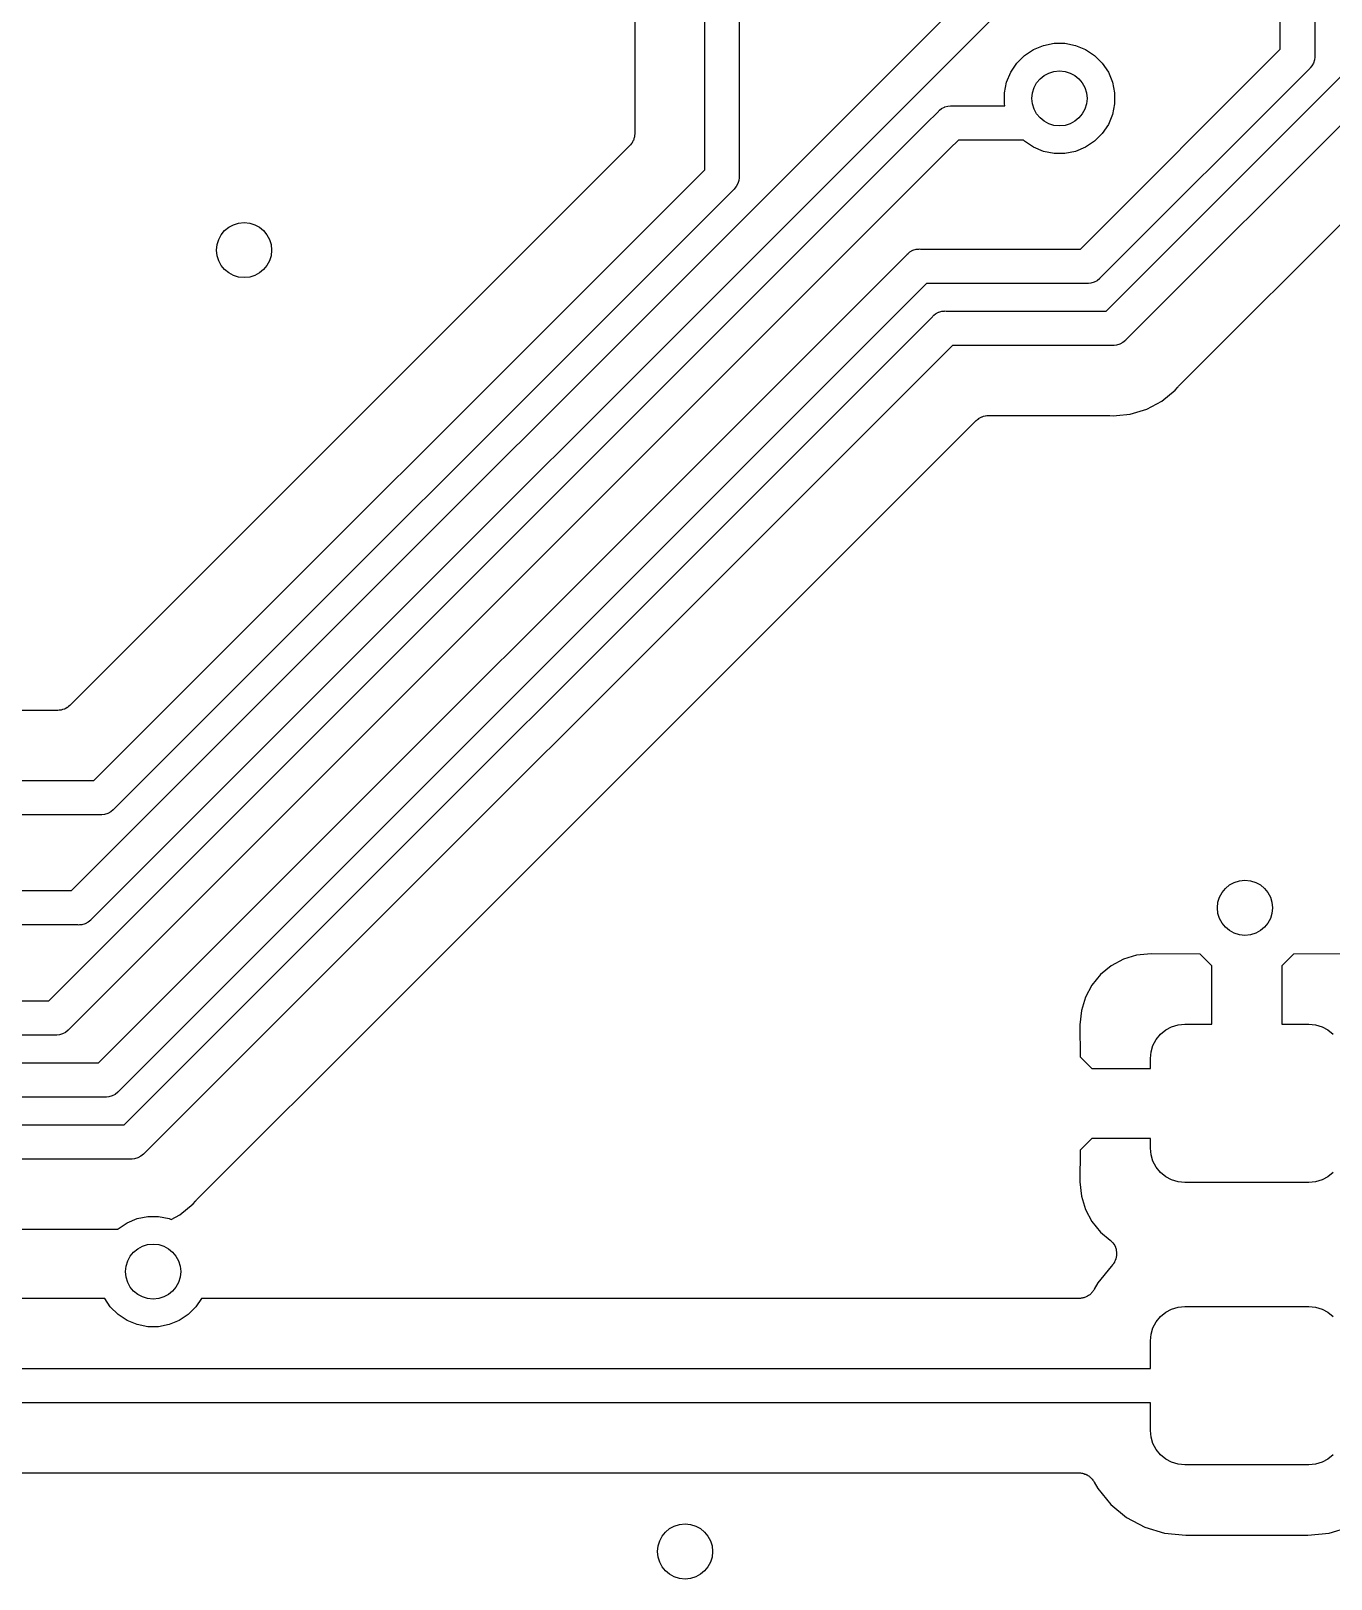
# Model space of a CAD drawing. Extents: x 2.49 to 6.38, y -5.9 to -3.86.
# Drawn here: x 5.4837 to 5.8552, y -4.8704 to -4.4279 of the extents above; entities that cross this region are included whole.
import ezdxf

# ---------------------------------------------------------------- set-up
doc = ezdxf.new("R2010")
doc.units = 0
doc.header["$MEASUREMENT"] = 0
doc.layers.add('BLACK', color=7, linetype='CONTINUOUS')

msp = doc.modelspace()

# ---------------------------------------------------------------- linework, layer by layer
at = {"layer": 'BLACK', "linetype": 'CONTINUOUS'}
for p, q in [((5.49521, -4.67362), (5.82618, -4.34265)), ((5.83441, -4.34834), (5.5009, -4.68185)), ((5.67618, -4.4676), (5.67618, -4.34791)), ((5.68602, -4.34791), (5.68602, -4.4694)), ((5.65618, -4.36329), (5.65618, -4.45724)), ((5.84065, -4.43313), (5.84065, -4.39017)), ((5.8505, -4.39017), (5.8505, -4.43492)), ((5.79087, -4.50796), (5.87618, -4.42265)), ((5.88441, -4.42834), (5.79656, -4.51619)), ((5.76754, -4.43493), (5.77012, -4.43321)), ((5.77012, -4.43321), (5.77298, -4.43202)), ((5.77298, -4.43202), (5.77602, -4.43142)), ((5.77602, -4.43142), (5.77913, -4.43142)), ((5.77913, -4.43142), (5.78217, -4.43202)), ((5.78217, -4.43202), (5.78503, -4.43321)), ((5.78354, -4.49024), (5.84065, -4.43313)), ((5.78503, -4.43321), (5.78761, -4.43493)), ((5.76362, -4.43971), (5.76534, -4.43713)), ((5.76534, -4.43713), (5.76754, -4.43493)), ((5.78761, -4.43493), (5.78981, -4.43713)), ((5.78981, -4.43713), (5.79153, -4.43971)), ((5.84923, -4.43847), (5.84907, -4.43866)), ((5.84969, -4.43791), (5.84923, -4.43847)), ((5.84923, -4.43847), (5.84923, -4.43847)), ((5.84971, -4.43787), (5.84969, -4.43791)), ((5.85014, -4.43706), (5.84971, -4.43787)), ((5.85042, -4.43613), (5.85014, -4.43706)), ((5.8505, -4.43541), (5.85042, -4.43613)), ((5.8505, -4.43492), (5.85052, -4.43517)), ((5.85052, -4.43517), (5.8505, -4.43541)), ((5.8505, -4.43541), (5.8505, -4.43541)), ((5.76183, -4.44561), (5.76243, -4.44257)), ((5.76243, -4.44257), (5.76362, -4.43971)), ((5.84888, -4.43882), (5.78923, -4.49847)), ((5.79153, -4.43971), (5.79272, -4.44257)), ((5.79272, -4.44257), (5.79332, -4.44561)), ((5.84907, -4.43866), (5.84888, -4.43882)), ((5.76183, -4.44872), (5.76183, -4.44561)), ((5.79332, -4.44561), (5.79332, -4.44872)), ((5.81157, -4.52946), (5.89769, -4.44335)), ((5.73932, -4.45457), (5.74298, -4.45091)), ((5.74298, -4.45091), (5.74313, -4.45072)), ((5.74313, -4.45072), (5.74332, -4.45057)), ((5.74332, -4.45057), (5.74388, -4.45011)), ((5.74332, -4.45057), (5.74332, -4.45057)), ((5.74388, -4.45011), (5.74474, -4.44965)), ((5.74474, -4.44965), (5.74479, -4.44963)), ((5.74479, -4.44963), (5.74567, -4.44937)), ((5.74567, -4.44937), (5.74639, -4.4493)), ((5.74639, -4.4493), (5.74663, -4.44928)), ((5.74639, -4.4493), (5.74639, -4.4493)), ((5.74663, -4.44928), (5.74687, -4.4493)), ((5.74687, -4.4493), (5.76194, -4.4493)), ((5.76194, -4.4493), (5.76183, -4.44872)), ((5.79272, -4.45176), (5.79153, -4.45462)), ((5.79332, -4.44872), (5.79272, -4.45176)), ((5.48877, -4.70512), (5.73932, -4.45457)), ((5.73932, -4.45457), (5.73932, -4.45457)), ((5.79153, -4.45462), (5.78981, -4.4572)), ((5.65501, -4.46042), (5.65472, -4.46078)), ((5.65531, -4.46007), (5.65501, -4.46042)), ((5.65532, -4.46005), (5.65531, -4.46007)), ((5.65534, -4.46003), (5.65532, -4.46005)), ((5.65555, -4.45962), (5.65534, -4.46003)), ((5.65578, -4.45921), (5.65555, -4.45962)), ((5.6558, -4.45917), (5.65578, -4.45919)), ((5.65578, -4.45919), (5.65578, -4.45921)), ((5.65593, -4.45872), (5.6558, -4.45917)), ((5.65607, -4.45828), (5.65593, -4.45872)), ((5.65608, -4.45823), (5.65607, -4.45826)), ((5.65607, -4.45826), (5.65607, -4.45828)), ((5.65613, -4.45777), (5.65608, -4.45823)), ((5.65618, -4.45731), (5.65613, -4.45777)), ((5.65618, -4.45724), (5.65618, -4.45726)), ((5.65618, -4.45726), (5.65618, -4.45726)), ((5.65618, -4.45726), (5.65618, -4.45726)), ((5.65618, -4.45726), (5.65618, -4.45731)), ((5.74867, -4.45914), (5.74628, -4.46153)), ((5.76728, -4.45914), (5.74867, -4.45914)), ((5.76754, -4.4594), (5.76728, -4.45914)), ((5.77012, -4.46112), (5.76754, -4.4594)), ((5.78761, -4.4594), (5.78503, -4.46112)), ((5.78981, -4.4572), (5.78761, -4.4594)), ((5.74628, -4.46153), (5.49446, -4.71335)), ((5.65472, -4.46078), (5.49483, -4.62066)), ((5.74628, -4.46153), (5.74628, -4.46153)), ((5.77298, -4.46231), (5.77012, -4.46112)), ((5.77602, -4.46291), (5.77298, -4.46231)), ((5.77913, -4.46291), (5.77602, -4.46291)), ((5.78217, -4.46231), (5.77913, -4.46291)), ((5.78503, -4.46112), (5.78217, -4.46231)), ((5.50165, -4.64213), (5.67618, -4.4676)), ((5.68602, -4.4694), (5.68605, -4.46964)), ((5.68441, -4.47329), (5.50734, -4.65036)), ((5.6846, -4.47313), (5.68441, -4.47329)), ((5.68481, -4.47288), (5.6846, -4.47313)), ((5.68521, -4.47239), (5.68481, -4.47288)), ((5.68567, -4.47153), (5.68521, -4.47239)), ((5.68569, -4.47146), (5.68567, -4.47153)), ((5.68595, -4.4706), (5.68569, -4.47146)), ((5.68602, -4.46988), (5.68595, -4.4706)), ((5.68605, -4.46964), (5.68602, -4.46988)), ((5.68602, -4.46988), (5.68602, -4.46988)), ((5.73408, -4.49167), (5.73429, -4.4915)), ((5.73429, -4.4915), (5.73483, -4.49105)), ((5.73483, -4.49105), (5.73568, -4.4906)), ((5.73568, -4.4906), (5.73661, -4.49032)), ((5.73661, -4.49032), (5.73733, -4.49024)), ((5.73733, -4.49024), (5.73757, -4.49022)), ((5.73733, -4.49024), (5.73733, -4.49024)), ((5.73757, -4.49022), (5.73782, -4.49024)), ((5.73782, -4.49024), (5.78354, -4.49024)), ((5.50295, -4.72283), (5.73392, -4.49186)), ((5.73392, -4.49186), (5.73408, -4.49167)), ((5.73961, -4.50009), (5.50863, -4.73106)), ((5.78533, -4.50009), (5.73961, -4.50009)), ((5.78557, -4.50011), (5.78533, -4.50009)), ((5.78582, -4.50009), (5.78557, -4.50011)), ((5.78654, -4.50002), (5.78582, -4.50009)), ((5.78582, -4.50009), (5.78582, -4.50009)), ((5.78747, -4.49973), (5.78654, -4.50002)), ((5.78832, -4.49928), (5.78747, -4.49973)), ((5.78907, -4.49866), (5.78832, -4.49928)), ((5.78923, -4.49847), (5.78907, -4.49866)), ((5.74142, -4.50939), (5.74166, -4.50918)), ((5.74166, -4.50918), (5.74217, -4.50877)), ((5.74217, -4.50877), (5.74302, -4.50831)), ((5.74302, -4.50831), (5.74313, -4.50828)), ((5.74313, -4.50828), (5.74395, -4.50803)), ((5.74395, -4.50803), (5.74467, -4.50796)), ((5.74467, -4.50796), (5.74491, -4.50794)), ((5.74467, -4.50796), (5.74467, -4.50796)), ((5.74491, -4.50794), (5.74515, -4.50796)), ((5.74515, -4.50796), (5.79087, -4.50796)), ((5.51028, -4.74055), (5.74126, -4.50957)), ((5.74126, -4.50957), (5.74142, -4.50939)), ((5.74695, -4.5178), (5.51597, -4.74878)), ((5.79267, -4.5178), (5.74695, -4.5178)), ((5.79291, -4.51783), (5.79267, -4.5178)), ((5.79315, -4.5178), (5.79291, -4.51783)), ((5.79388, -4.51773), (5.79315, -4.5178)), ((5.79315, -4.5178), (5.79315, -4.5178)), ((5.79481, -4.51745), (5.79388, -4.51773)), ((5.79566, -4.51699), (5.79481, -4.51745)), ((5.79641, -4.51638), (5.79566, -4.51699)), ((5.79656, -4.51619), (5.79641, -4.51638)), ((5.80683, -4.5337), (5.81062, -4.53059)), ((5.81062, -4.53059), (5.81125, -4.52983)), ((5.81125, -4.52983), (5.81129, -4.52977)), ((5.81129, -4.52977), (5.81144, -4.52963)), ((5.81144, -4.52963), (5.81157, -4.52946)), ((5.8025, -4.53602), (5.80683, -4.5337)), ((5.58476, -4.70828), (5.75377, -4.53927)), ((5.75377, -4.53927), (5.75378, -4.53926)), ((5.75378, -4.53925), (5.75382, -4.53922)), ((5.75378, -4.53926), (5.75378, -4.53925)), ((5.75378, -4.53926), (5.75378, -4.53926)), ((5.75382, -4.53922), (5.75418, -4.53893)), ((5.75418, -4.53893), (5.75454, -4.53864)), ((5.75454, -4.53864), (5.75456, -4.53863)), ((5.75456, -4.53863), (5.75458, -4.53861)), ((5.75458, -4.53861), (5.755, -4.5384)), ((5.755, -4.5384), (5.7554, -4.53818)), ((5.7554, -4.53818), (5.75543, -4.53817)), ((5.75543, -4.53817), (5.75545, -4.53816)), ((5.75545, -4.53816), (5.75589, -4.53803)), ((5.75589, -4.53803), (5.75634, -4.5379)), ((5.75634, -4.5379), (5.75636, -4.5379)), ((5.75636, -4.5379), (5.75639, -4.53789)), ((5.75639, -4.53789), (5.75685, -4.53785)), ((5.75685, -4.53785), (5.75731, -4.5378)), ((5.75731, -4.5378), (5.79144, -4.5378)), ((5.79144, -4.5378), (5.79151, -4.5378)), ((5.79151, -4.5378), (5.79172, -4.53783)), ((5.79172, -4.53783), (5.79193, -4.53783)), ((5.79193, -4.53783), (5.79291, -4.53792)), ((5.79291, -4.53792), (5.79389, -4.53783)), ((5.79389, -4.53783), (5.7939, -4.53783)), ((5.7939, -4.53783), (5.7978, -4.53744)), ((5.7978, -4.53744), (5.8025, -4.53602)), ((5.4913, -4.62213), (5.36126, -4.62213)), ((5.49176, -4.62208), (5.4913, -4.62213)), ((5.49222, -4.62204), (5.49176, -4.62208)), ((5.49224, -4.62203), (5.49222, -4.62204)), ((5.49227, -4.62203), (5.49224, -4.62203)), ((5.49271, -4.6219), (5.49227, -4.62203)), ((5.49316, -4.62177), (5.49271, -4.6219)), ((5.49318, -4.62176), (5.49316, -4.62177)), ((5.4932, -4.62175), (5.49318, -4.62176)), ((5.49361, -4.62153), (5.4932, -4.62175)), ((5.49402, -4.62132), (5.49361, -4.62153)), ((5.49404, -4.6213), (5.49402, -4.62132)), ((5.49407, -4.62129), (5.49404, -4.6213)), ((5.49442, -4.621), (5.49407, -4.62129)), ((5.49479, -4.62071), (5.49442, -4.621)), ((5.49482, -4.62067), (5.49479, -4.62071)), ((5.49483, -4.62066), (5.49482, -4.62067)), ((5.49482, -4.62067), (5.49482, -4.62067)), ((5.49482, -4.62067), (5.49482, -4.62067)), ((5.175, -4.64213), (5.50165, -4.64213)), ((5.50719, -4.65054), (5.50644, -4.65116)), ((5.50734, -4.65036), (5.50719, -4.65054)), ((5.50345, -4.65197), (5.175, -4.65197)), ((5.50369, -4.65199), (5.50345, -4.65197)), ((5.50393, -4.65197), (5.50369, -4.65199)), ((5.50466, -4.6519), (5.50393, -4.65197)), ((5.50393, -4.65197), (5.50393, -4.65197)), ((5.50559, -4.65162), (5.50466, -4.6519)), ((5.50644, -4.65116), (5.50559, -4.65162)), ((5.175, -4.67362), (5.49521, -4.67362)), ((5.5009, -4.68185), (5.50075, -4.68204)), ((5.49701, -4.68346), (5.175, -4.68346)), ((5.49725, -4.68349), (5.49701, -4.68346)), ((5.49749, -4.68346), (5.49725, -4.68349)), ((5.49822, -4.68339), (5.49749, -4.68346)), ((5.49749, -4.68346), (5.49749, -4.68346)), ((5.49914, -4.68311), (5.49822, -4.68339)), ((5.5, -4.68265), (5.49914, -4.68311)), ((5.50075, -4.68204), (5.5, -4.68265)), ((5.79238, -4.6951), (5.78933, -4.6976)), ((5.79585, -4.69324), (5.79238, -4.6951)), ((5.79962, -4.6921), (5.79585, -4.69324)), ((5.80377, -4.69169), (5.79962, -4.6921)), ((5.81777, -4.6918), (5.80377, -4.69169)), ((5.8211, -4.69513), (5.81777, -4.6918)), ((5.8211, -4.71181), (5.8211, -4.69513)), ((5.84444, -4.6918), (5.8411, -4.69513)), ((5.8411, -4.69513), (5.8411, -4.71181)), ((5.85843, -4.69169), (5.84444, -4.6918)), ((5.78933, -4.6976), (5.78683, -4.70065)), ((5.78683, -4.70065), (5.78498, -4.70412)), ((5.175, -4.70512), (5.48877, -4.70512)), ((5.53098, -4.76206), (5.58476, -4.70828)), ((5.58476, -4.70828), (5.58476, -4.70828)), ((5.78383, -4.70789), (5.78342, -4.71203)), ((5.78498, -4.70412), (5.78383, -4.70789)), ((5.78342, -4.71203), (5.78352, -4.72111)), ((5.80792, -4.71347), (5.80962, -4.71256)), ((5.80962, -4.71256), (5.81147, -4.712)), ((5.81147, -4.712), (5.81339, -4.71181)), ((5.81339, -4.71181), (5.8211, -4.71181)), ((5.8411, -4.71181), (5.84882, -4.71181)), ((5.84882, -4.71181), (5.85074, -4.712)), ((5.85074, -4.712), (5.85259, -4.71256)), ((5.85259, -4.71256), (5.85429, -4.71347)), ((5.49057, -4.71496), (5.175, -4.71496)), ((5.49081, -4.71498), (5.49057, -4.71496)), ((5.49105, -4.71496), (5.49081, -4.71498)), ((5.49178, -4.71489), (5.49105, -4.71496)), ((5.49105, -4.71496), (5.49105, -4.71496)), ((5.4927, -4.71461), (5.49178, -4.71489)), ((5.49356, -4.71415), (5.4927, -4.71461)), ((5.49431, -4.71354), (5.49356, -4.71415)), ((5.49446, -4.71335), (5.49431, -4.71354)), ((5.80429, -4.71789), (5.8052, -4.71619)), ((5.8052, -4.71619), (5.80643, -4.71469)), ((5.80643, -4.71469), (5.80792, -4.71347)), ((5.85429, -4.71347), (5.85578, -4.71469)), ((5.78352, -4.72111), (5.78686, -4.72445)), ((5.80354, -4.72165), (5.80373, -4.71973)), ((5.80354, -4.72445), (5.80354, -4.72165)), ((5.80373, -4.71973), (5.80429, -4.71789)), ((5.26923, -4.72283), (5.50295, -4.72283)), ((5.78686, -4.72445), (5.80354, -4.72445)), ((5.50474, -4.73268), (5.27102, -4.73268)), ((5.50498, -4.7327), (5.50474, -4.73268)), ((5.50523, -4.73268), (5.50498, -4.7327)), ((5.50595, -4.73261), (5.50523, -4.73268)), ((5.50523, -4.73268), (5.50523, -4.73268)), ((5.50688, -4.73232), (5.50595, -4.73261)), ((5.50773, -4.73187), (5.50688, -4.73232)), ((5.50848, -4.73125), (5.50773, -4.73187)), ((5.50863, -4.73106), (5.50848, -4.73125)), ((5.27656, -4.74055), (5.51028, -4.74055)), ((5.78352, -4.74779), (5.78342, -4.75687)), ((5.78686, -4.74445), (5.78352, -4.74779)), ((5.80354, -4.74445), (5.78686, -4.74445)), ((5.80354, -4.74724), (5.80354, -4.74445)), ((5.80373, -4.74916), (5.80354, -4.74724)), ((5.51208, -4.75039), (5.27836, -4.75039)), ((5.51232, -4.75042), (5.51208, -4.75039)), ((5.51256, -4.75039), (5.51232, -4.75042)), ((5.51329, -4.75032), (5.51256, -4.75039)), ((5.51256, -4.75039), (5.51256, -4.75039)), ((5.51422, -4.75004), (5.51329, -4.75032)), ((5.51507, -4.74958), (5.51422, -4.75004)), ((5.51582, -4.74897), (5.51507, -4.74958)), ((5.51597, -4.74878), (5.51582, -4.74897)), ((5.80429, -4.75101), (5.80373, -4.74916)), ((5.8052, -4.75271), (5.80429, -4.75101)), ((5.78342, -4.75687), (5.78383, -4.76101)), ((5.80643, -4.7542), (5.8052, -4.75271)), ((5.80792, -4.75543), (5.80643, -4.7542)), ((5.80962, -4.75634), (5.80792, -4.75543)), ((5.81147, -4.7569), (5.80962, -4.75634)), ((5.81339, -4.75709), (5.81147, -4.7569)), ((5.84882, -4.75709), (5.81339, -4.75709)), ((5.85074, -4.7569), (5.84882, -4.75709)), ((5.85259, -4.75634), (5.85074, -4.7569)), ((5.85429, -4.75543), (5.85259, -4.75634)), ((5.85578, -4.7542), (5.85429, -4.75543)), ((5.78383, -4.76101), (5.78498, -4.76478)), ((5.52624, -4.76629), (5.53003, -4.76318)), ((5.53003, -4.76318), (5.53065, -4.76242)), ((5.53065, -4.76242), (5.5307, -4.76236)), ((5.5307, -4.76236), (5.53085, -4.76222)), ((5.53085, -4.76222), (5.53098, -4.76206)), ((5.78498, -4.76478), (5.78683, -4.76825)), ((5.28872, -4.77039), (5.50845, -4.77039)), ((5.50845, -4.77039), (5.50853, -4.77032)), ((5.50853, -4.77032), (5.51111, -4.7686)), ((5.51111, -4.7686), (5.51397, -4.76741)), ((5.51397, -4.76741), (5.51702, -4.7668)), ((5.51702, -4.7668), (5.52012, -4.7668)), ((5.52012, -4.7668), (5.52316, -4.76741)), ((5.52316, -4.76741), (5.52372, -4.76764)), ((5.52372, -4.76764), (5.52624, -4.76629)), ((5.78683, -4.76825), (5.78933, -4.7713)), ((5.78933, -4.7713), (5.79209, -4.77356)), ((5.79209, -4.77356), (5.79212, -4.77359)), ((5.79212, -4.77359), (5.79212, -4.77359)), ((5.79212, -4.77359), (5.79212, -4.77359)), ((5.79212, -4.77359), (5.79215, -4.77361)), ((5.79215, -4.77361), (5.79248, -4.77395)), ((5.79248, -4.77395), (5.79281, -4.77428)), ((5.79281, -4.77428), (5.79282, -4.7743)), ((5.79282, -4.7743), (5.79283, -4.77431)), ((5.79283, -4.77431), (5.79309, -4.77471)), ((5.79309, -4.77471), (5.79335, -4.7751)), ((5.79335, -4.7751), (5.79335, -4.77511)), ((5.79335, -4.77511), (5.79336, -4.77512)), ((5.79336, -4.77512), (5.79353, -4.77556)), ((5.79369, -4.77892), (5.79351, -4.77936)), ((5.79353, -4.77556), (5.79371, -4.776)), ((5.7937, -4.77891), (5.79369, -4.77892)), ((5.7938, -4.77843), (5.7937, -4.77889)), ((5.7937, -4.77889), (5.7937, -4.77891)), ((5.79371, -4.776), (5.79372, -4.77602)), ((5.79372, -4.77602), (5.79372, -4.77603)), ((5.79372, -4.77603), (5.79381, -4.77649)), ((5.79389, -4.77797), (5.7938, -4.77843)), ((5.79381, -4.77649), (5.7939, -4.77696)), ((5.7939, -4.77794), (5.79389, -4.77795)), ((5.79389, -4.77795), (5.79389, -4.77797)), ((5.7939, -4.77696), (5.7939, -4.77697)), ((5.7939, -4.77697), (5.7939, -4.77699)), ((5.7939, -4.77699), (5.7939, -4.77746)), ((5.7939, -4.77746), (5.7939, -4.77794)), ((5.79232, -4.78107), (5.78849, -4.78573)), ((5.79242, -4.78096), (5.79232, -4.78107)), ((5.79276, -4.78063), (5.79242, -4.78096)), ((5.79277, -4.78061), (5.79276, -4.78063)), ((5.79278, -4.7806), (5.79277, -4.78061)), ((5.79304, -4.78022), (5.79278, -4.7806)), ((5.79331, -4.77982), (5.79304, -4.78022)), ((5.79332, -4.7798), (5.79331, -4.77982)), ((5.79333, -4.77979), (5.79332, -4.7798)), ((5.79351, -4.77936), (5.79333, -4.77979)), ((5.78723, -4.78803), (5.78706, -4.78824)), ((5.78734, -4.78784), (5.78723, -4.78803)), ((5.78746, -4.78765), (5.78734, -4.78784)), ((5.7875, -4.78759), (5.78746, -4.78765)), ((5.78849, -4.78573), (5.7875, -4.78759)), ((5.50476, -4.79024), (5.42713, -4.79024)), ((5.50633, -4.79259), (5.50476, -4.79024)), ((5.53237, -4.79024), (5.5308, -4.79259)), ((5.78309, -4.79024), (5.53237, -4.79024)), ((5.78331, -4.79021), (5.78309, -4.79024)), ((5.78353, -4.79022), (5.78331, -4.79021)), ((5.78379, -4.79017), (5.78353, -4.79022)), ((5.78406, -4.79014), (5.78379, -4.79017)), ((5.78427, -4.79008), (5.78406, -4.79014)), ((5.78449, -4.79004), (5.78427, -4.79008)), ((5.78474, -4.78994), (5.78449, -4.79004)), ((5.78499, -4.78986), (5.78474, -4.78994)), ((5.78519, -4.78975), (5.78499, -4.78986)), ((5.78539, -4.78967), (5.78519, -4.78975)), ((5.78562, -4.78953), (5.78539, -4.78967)), ((5.78585, -4.7894), (5.78562, -4.78953)), ((5.78602, -4.78926), (5.78585, -4.7894)), ((5.78621, -4.78914), (5.78602, -4.78926)), ((5.7864, -4.78895), (5.78621, -4.78914)), ((5.78661, -4.78878), (5.7864, -4.78895)), ((5.78675, -4.78861), (5.78661, -4.78878)), ((5.78691, -4.78846), (5.78675, -4.78861)), ((5.78706, -4.78824), (5.78691, -4.78846)), ((5.81147, -4.79271), (5.81339, -4.79252)), ((5.81339, -4.79252), (5.84882, -4.79252)), ((5.84882, -4.79252), (5.85074, -4.79271)), ((5.50853, -4.79478), (5.50633, -4.79259)), ((5.51111, -4.79651), (5.50853, -4.79478)), ((5.51397, -4.79769), (5.51111, -4.79651)), ((5.52603, -4.79651), (5.52316, -4.79769)), ((5.52861, -4.79478), (5.52603, -4.79651)), ((5.5308, -4.79259), (5.52861, -4.79478)), ((5.80429, -4.7986), (5.8052, -4.79689)), ((5.8052, -4.79689), (5.80643, -4.7954)), ((5.80643, -4.7954), (5.80792, -4.79418)), ((5.80792, -4.79418), (5.80962, -4.79327)), ((5.80962, -4.79327), (5.81147, -4.79271)), ((5.85074, -4.79271), (5.85259, -4.79327)), ((5.85259, -4.79327), (5.85429, -4.79418)), ((5.85429, -4.79418), (5.85578, -4.7954)), ((5.51702, -4.7983), (5.51397, -4.79769)), ((5.52012, -4.7983), (5.51702, -4.7983)), ((5.52316, -4.79769), (5.52012, -4.7983)), ((5.80354, -4.80236), (5.80373, -4.80044)), ((5.80373, -4.80044), (5.80429, -4.7986)), ((5.80354, -4.81024), (5.80354, -4.80236)), ((5.41575, -4.81024), (5.80354, -4.81024)), ((5.80354, -4.82008), (5.41705, -4.82008)), ((5.80354, -4.82795), (5.80354, -4.82008)), ((5.80373, -4.82987), (5.80354, -4.82795)), ((5.80429, -4.83172), (5.80373, -4.82987)), ((5.8052, -4.83342), (5.80429, -4.83172)), ((5.80643, -4.83491), (5.8052, -4.83342)), ((5.80792, -4.83614), (5.80643, -4.83491)), ((5.80962, -4.83705), (5.80792, -4.83614)), ((5.85429, -4.83614), (5.85259, -4.83705)), ((5.85578, -4.83491), (5.85429, -4.83614)), ((5.43129, -4.84008), (5.78309, -4.84008)), ((5.78309, -4.84008), (5.78316, -4.84008)), ((5.78316, -4.84008), (5.78338, -4.8401)), ((5.78338, -4.8401), (5.7836, -4.84011)), ((5.7836, -4.84011), (5.78386, -4.84016)), ((5.78386, -4.84016), (5.78413, -4.84019)), ((5.78413, -4.84019), (5.78434, -4.84026)), ((5.78434, -4.84026), (5.78455, -4.8403)), ((5.78455, -4.8403), (5.7848, -4.8404)), ((5.7848, -4.8404), (5.78506, -4.84048)), ((5.78506, -4.84048), (5.78525, -4.84059)), ((5.78525, -4.84059), (5.78545, -4.84068)), ((5.78545, -4.84068), (5.78568, -4.84082)), ((5.78568, -4.84082), (5.78591, -4.84095)), ((5.78591, -4.84095), (5.78608, -4.8411)), ((5.78608, -4.8411), (5.78626, -4.84122)), ((5.81147, -4.83761), (5.80962, -4.83705)), ((5.81339, -4.8378), (5.81147, -4.83761)), ((5.84882, -4.8378), (5.81339, -4.8378)), ((5.85074, -4.83761), (5.84882, -4.8378)), ((5.85259, -4.83705), (5.85074, -4.83761)), ((5.78626, -4.84122), (5.78645, -4.84141)), ((5.78645, -4.84141), (5.78666, -4.84158)), ((5.78666, -4.84158), (5.7868, -4.84175)), ((5.7868, -4.84175), (5.78695, -4.84191)), ((5.78695, -4.84191), (5.7871, -4.84213)), ((5.7871, -4.84213), (5.78727, -4.84234)), ((5.78727, -4.84234), (5.78737, -4.84254)), ((5.78737, -4.84254), (5.7875, -4.84272)), ((5.7875, -4.84272), (5.78849, -4.84459)), ((5.78849, -4.84459), (5.79222, -4.84912)), ((5.79222, -4.84912), (5.79675, -4.85285)), ((5.79675, -4.85285), (5.80193, -4.85561)), ((5.80193, -4.85561), (5.80755, -4.85732)), ((5.80755, -4.85732), (5.81363, -4.85792)), ((5.81363, -4.85792), (5.84857, -4.85792)), ((5.84857, -4.85792), (5.85466, -4.85732)), ((5.85466, -4.85732), (5.86028, -4.85561))]:
    msp.add_line(p, q, dxfattribs=at)
at = {"layer": 'BLACK'}
for centre in [(5.77757, -4.44717), (5.54457, -4.49055), (5.83057, -4.67855), (5.51857, -4.78255), (5.67057, -4.86255)]:
    msp.add_circle(centre, 0.00787, dxfattribs=at)

doc.saveas('drawing.dxf')
